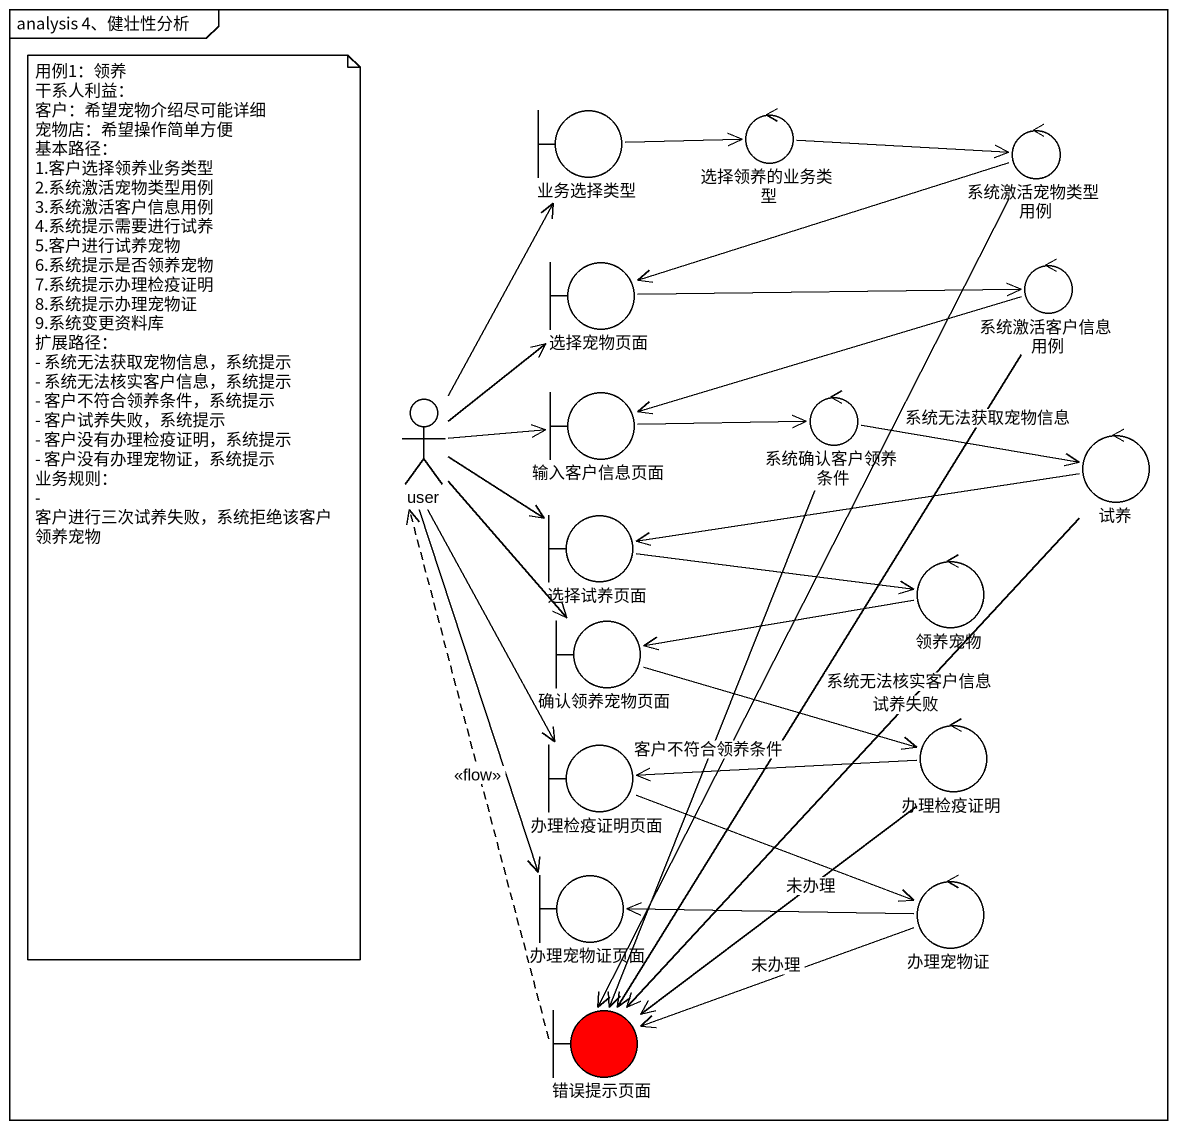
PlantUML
@startuml
mainframe analysis 4、健壮性分析
boundary 业务选择类型
control 选择领养的业务类型
control 系统激活宠物类型用例
boundary 选择宠物页面
control 系统激活客户信息用例
actor user
boundary 输入客户信息页面
control 系统确认客户领养条件
control 试养
boundary 选择试养页面
control 领养宠物
boundary 确认领养宠物页面
boundary 办理检疫证明页面
control 办理检疫证明
boundary 办理宠物证页面
control 办理宠物证
boundary 错误提示页面 #FF0000
业务选择类型 -right-> 选择领养的业务类型
选择领养的业务类型 -right-> 系统激活宠物类型用例
系统激活宠物类型用例 -left-> 选择宠物页面
系统激活宠物类型用例 --> 错误提示页面 : 系统无法获取宠物信息
选择宠物页面 -right-> 系统激活客户信息用例
系统激活客户信息用例 -left-> 输入客户信息页面
系统激活客户信息用例 --> 错误提示页面 : 系统无法核实客户信息
user -up-> 业务选择类型
user -up-> 选择宠物页面
user -right-> 输入客户信息页面
user -right-> 选择试养页面
user --> 确认领养宠物页面
user --> 办理检疫证明页面
user --> 办理宠物证页面
输入客户信息页面 -right-> 系统确认客户领养条件
系统确认客户领养条件 -right-> 试养
系统确认客户领养条件 --> 错误提示页面 : 客户不符合领养条件
试养 -left-> 选择试养页面
试养 --> 错误提示页面 : 试养失败
选择试养页面 -right-> 领养宠物
领养宠物 -left-> 确认领养宠物页面
确认领养宠物页面 -right-> 办理检疫证明
办理检疫证明页面 -right-> 办理宠物证
办理检疫证明 -left-> 办理检疫证明页面
办理检疫证明 --> 错误提示页面 : 未办理
办理宠物证 -left-> 办理宠物证页面
办理宠物证 -left-> 错误提示页面 : 未办理
错误提示页面 .up.> user : <<flow>>
note as N1
  用例1：领养
  干系人利益：
  客户：希望宠物介绍尽可能详细
  宠物店：希望操作简单方便
  基本路径：
  1.客户选择领养业务类型
  2.系统激活宠物类型用例
  3.系统激活客户信息用例
  4.系统提示需要进行试养
  5.客户进行试养宠物
  6.系统提示是否领养宠物
  7.系统提示办理检疫证明
  8.系统提示办理宠物证
  9.系统变更资料库
  扩展路径：
  - 系统无法获取宠物信息，系统提示
  - 系统无法核实客户信息，系统提示
  - 客户不符合领养条件，系统提示
  - 客户试养失败，系统提示
  - 客户没有办理检疫证明，系统提示
  - 客户没有办理宠物证，系统提示
  业务规则：
  - 客户进行三次试养失败，系统拒绝该客户领养宠物
end note
@enduml
